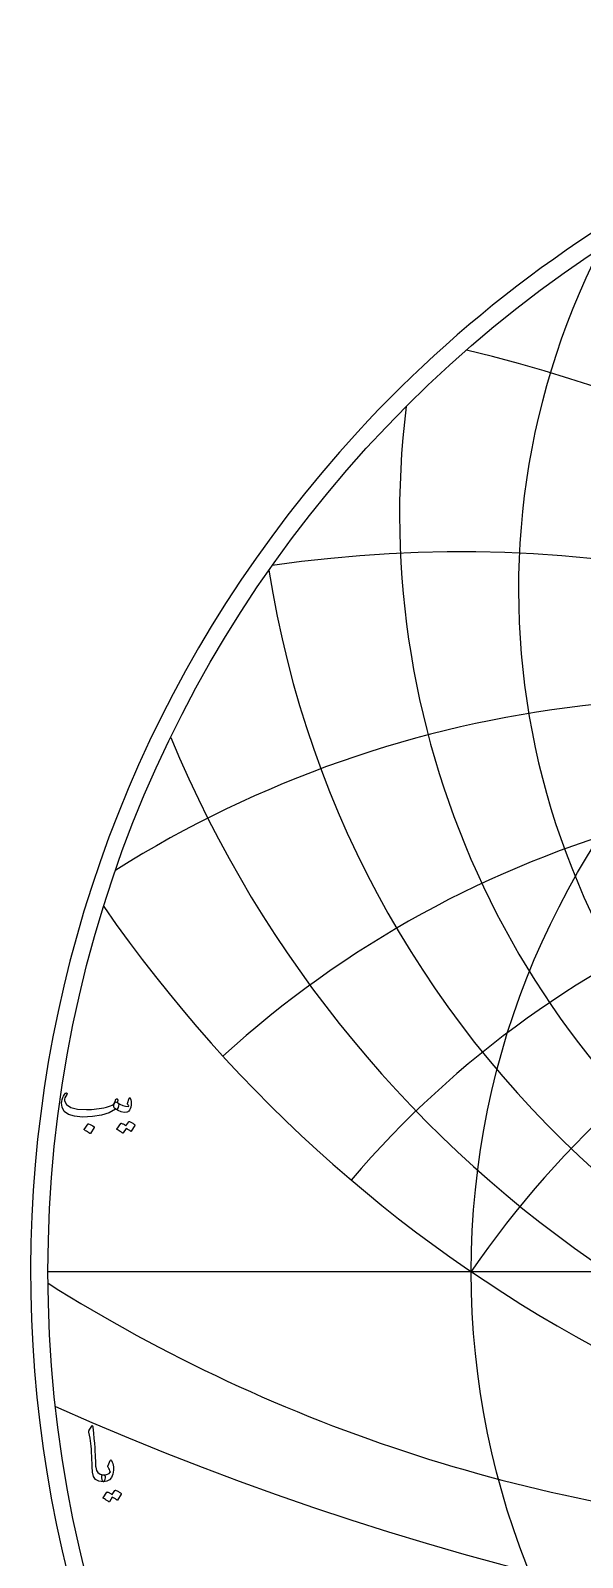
# Model space of a CAD drawing. Header units: millimetres. Extents: x -62 to 62, y -62 to 63.
# Drawn here: x -61.6 to -34.3, y -14.2 to 61.6 of the extents above; entities that cross this region are included whole.
import ezdxf

# ---------------------------------------------------------------- set-up
doc = ezdxf.new("R2010")
doc.units = ezdxf.units.MM
for name, color, linetype in [('CUT_OUTER', 1, 'Continuous'), ('ENGRAVE', 7, 'Continuous'), ('ENGRAVE_FINE', 8, 'Continuous'), ('TEXT', 5, 'Continuous')]:
    doc.layers.add(name, color=color, linetype=linetype)

msp = doc.modelspace()

# ---------------------------------------------------------------- linework, layer by layer
at = {"layer": 'CUT_OUTER'}
for centre, radius, start, end in [((-0.0002, -0.0002), 61.6124, 137.460696, 87.802279), ((-0.0008, 0.0012), 61.6111, 92.196778, 137.461198)]:
    msp.add_arc(centre, radius, start, end, dxfattribs=at)
at = {"layer": 'ENGRAVE'}
msp.add_lwpolyline([(-60.75, 0), (60.75, 0)], dxfattribs=at)
for radius in [60.75, 39.7663]:
    msp.add_circle((0, 0), radius, dxfattribs=at)
for centre, radius, start, end in [((0, 33.8275), 37.4232, 153.093423, 26.906577), ((0, 37.6139), 43.3207, 172.966193, 7.033807), ((0, 42.5406), 50.3905, 188.833037, 351.166963), ((0, 49.1191), 59.1569, 202.475566, 337.524434), ((0, -27.1606), 48.1566, 34.333333, 145.666667), ((0, -27.1606), 48.1566, 34.333333, 145.666667), ((0, 58.2224), 70.5068, 214.671368, 325.328632), ((-17.9982, 67.1703), 80.1071, 237.747702, 266.659739)]:
    msp.add_arc(centre, radius, start, end, dxfattribs=at)
at = {"layer": 'ENGRAVE_FINE'}
for centre, radius, start, end in [((-57.3908, -27.1606), 74.9184, 12.830287, 76.585484), ((-57.3908, -27.1606), 74.9184, 12.830287, 76.585484), ((-40.4082, -27.1606), 62.864, 16.394039, 98.443657), ((-40.4082, -27.1606), 62.864, 16.394039, 98.443657), ((-27.8032, -27.1606), 55.6065, 20.224948, 122.146986), ((-27.8032, -27.1606), 55.6065, 20.224948, 122.146986), ((-17.5276, -27.1606), 51.2472, 24.410561, 132.388221), ((-17.5276, -27.1606), 51.2472, 24.410561, 132.388221), ((-8.4913, -27.1606), 48.8995, 29.063608, 139.577659), ((-8.4913, -27.1606), 48.8995, 29.063608, 139.577659), ((0, 128.7811), 148.3198, 245.977512, 294.022488)]:
    msp.add_arc(centre, radius, start, end, dxfattribs=at)
at = {"layer": 'TEXT'}
for points in [[(-57.3122, 8.3962), (-57.3085, 8.3943), (-57.3051, 8.3924), (-57.3018, 8.3905), (-57.2988, 8.3886), (-57.2958, 8.3864), (-57.2926, 8.3838), (-57.2891, 8.3807), (-57.2854, 8.3771), (-57.2545, 8.3407), (-57.2423, 8.2889), (-57.2488, 8.2219), (-57.2739, 8.1395), (-57.2972, 8.0894), (-57.3209, 8.058), (-57.3451, 8.0453), (-57.3697, 8.0513), (-57.3822, 8.0573), (-57.3927, 8.06), (-57.4013, 8.0592), (-57.408, 8.0552), (-57.7223, 7.8832), (-58.0979, 7.762), (-58.5347, 7.6916), (-59.0329, 7.6719), (-59.4358, 7.7064), (-59.74, 7.7984), (-59.9455, 7.9479), (-60.0523, 8.1548), (-60.0688, 8.2525), (-60.0724, 8.3503), (-60.0631, 8.448), (-60.0408, 8.5457), (-60.0104, 8.6322), (-59.9728, 8.7114), (-59.928, 8.7835), (-59.876, 8.8484), (-59.8662, 8.8566), (-59.8559, 8.8619), (-59.8451, 8.8643), (-59.8339, 8.8638), (-59.8233, 8.8592), (-59.8147, 8.8532), (-59.808, 8.8458), (-59.8032, 8.8369), (-59.8011, 8.8283), (-59.8023, 8.8178), (-59.8068, 8.8053), (-59.8147, 8.791), (-59.8703, 8.7095), (-59.9067, 8.63), (-59.9239, 8.5524), (-59.922, 8.4767), (-59.831, 8.287), (-59.6193, 8.151), (-59.2868, 8.0686), (-58.8336, 8.0398), (-58.7092, 8.0418), (-58.585, 8.0475), (-58.4611, 8.0571), (-58.3374, 8.0705), (-58.2146, 8.0877), (-58.0935, 8.1088), (-57.9741, 8.1337), (-57.8564, 8.1625), (-57.7422, 8.195), (-57.6485, 8.2276), (-57.5755, 8.2602), (-57.523, 8.2928), (-57.5028, 8.31), (-57.4842, 8.3311), (-57.4673, 8.356), (-57.4521, 8.3847), (-57.4379, 8.4168), (-57.4239, 8.4518), (-57.4101, 8.4897), (-57.3966, 8.5304), (-57.3913, 8.5428), (-57.3831, 8.5534), (-57.3721, 8.562), (-57.3582, 8.5687), (-57.3434, 8.5723), (-57.3295, 8.5716), (-57.3166, 8.5665), (-57.3046, 8.5572), (-57.295, 8.5443), (-57.2892, 8.5285), (-57.2873, 8.5098), (-57.2892, 8.4882)], [(-57.4272, 8.0897), (-57.4689, 8.1292), (-57.4904, 8.1788), (-57.4919, 8.2384), (-57.4732, 8.3081), (-57.4327, 8.3706), (-57.3956, 8.4087), (-57.3618, 8.4223), (-57.3314, 8.4116), (-57.1877, 8.3165), (-57.044, 8.2497), (-56.9003, 8.2111), (-56.7566, 8.2008), (-56.7515, 8.2018), (-56.7479, 8.2046), (-56.7458, 8.2094), (-56.7451, 8.2161), (-56.7487, 8.2288), (-56.7594, 8.2477), (-56.7774, 8.2729), (-56.8026, 8.3043), (-56.8073, 8.3138), (-56.8102, 8.3234), (-56.8112, 8.333), (-56.8102, 8.3426), (-56.7182, 8.607), (-56.7139, 8.6171), (-56.7087, 8.6243), (-56.7024, 8.6286), (-56.6952, 8.63), (-56.6881, 8.6288), (-56.6818, 8.6252), (-56.6766, 8.6192), (-56.6723, 8.6108), (-56.6435, 8.5249), (-56.6263, 8.4394), (-56.6205, 8.3543), (-56.6263, 8.2698), (-56.6449, 8.1646), (-56.6703, 8.0791), (-56.7024, 8.0133), (-56.7412, 7.967), (-56.7707, 7.9416), (-56.7978, 7.923), (-56.8224, 7.911), (-56.8447, 7.9057), (-56.9731, 7.9028), (-57.113, 7.9325), (-57.2643, 7.9948), (-57.4272, 8.0897)], [(-58.7647, 7.3309), (-58.7599, 7.3357), (-58.7532, 7.3385), (-58.7445, 7.3395), (-58.734, 7.3385), (-58.6595, 7.3084), (-58.5893, 7.2715), (-58.5235, 7.2279), (-58.4619, 7.1776), (-58.4559, 7.1699), (-58.4533, 7.1623), (-58.454, 7.1546), (-58.4581, 7.1469), (-58.6382, 6.8557), (-58.6449, 6.8487), (-58.6535, 6.847), (-58.6641, 6.8506), (-58.6765, 6.8595), (-58.6873, 6.8672), (-58.7043, 6.8787), (-58.7275, 6.894), (-58.757, 6.9132), (-58.7932, 6.9361), (-58.8365, 6.963), (-58.8871, 6.9936), (-58.9448, 7.0281), (-58.9524, 7.0339), (-58.9563, 7.0396), (-58.9563, 7.0454), (-58.9524, 7.0511)], [(-56.7451, 7.4382), (-56.7403, 7.443), (-56.7336, 7.4458), (-56.7249, 7.4468), (-56.7144, 7.4458), (-56.6767, 7.4317), (-56.6402, 7.4161), (-56.6048, 7.3991), (-56.5707, 7.3807), (-56.5375, 7.3606), (-56.5051, 7.3385), (-56.4733, 7.3146), (-56.4423, 7.2887), (-56.4363, 7.2808), (-56.4337, 7.2724), (-56.4344, 7.2636), (-56.4385, 7.2542), (-56.6224, 6.963), (-56.6275, 6.9591), (-56.6349, 6.9591), (-56.6447, 6.963), (-56.6569, 6.9706), (-56.6653, 6.9777), (-56.679, 6.9874), (-56.6979, 6.9997), (-56.7221, 7.0147), (-56.7518, 7.0326), (-56.7872, 7.0535), (-56.8284, 7.0776), (-56.8754, 7.1048), (-57.021, 6.8787), (-57.0277, 6.8717), (-57.0363, 6.87), (-57.0469, 6.8736), (-57.0593, 6.8825), (-57.0701, 6.8902), (-57.0871, 6.9017), (-57.1103, 6.917), (-57.1398, 6.9361), (-57.176, 6.9591), (-57.2193, 6.986), (-57.2698, 7.0166), (-57.3276, 7.0511), (-57.3336, 7.0569), (-57.3362, 7.0626), (-57.3355, 7.0684), (-57.3314, 7.0741), (-57.1436, 7.3539), (-57.1388, 7.3587), (-57.1321, 7.3615), (-57.1235, 7.3625), (-57.113, 7.3615), (-57.0809, 7.3511), (-57.0497, 7.339), (-57.0196, 7.3252), (-56.9903, 7.3098), (-56.9621, 7.2929), (-56.9348, 7.2748), (-56.9084, 7.2555), (-56.883, 7.2351)], [(-58.5831, -7.6612), (-58.5757, -7.6497), (-58.5688, -7.642), (-58.5623, -7.6382), (-58.5563, -7.6382), (-58.5472, -7.6432), (-58.5391, -7.6583), (-58.5319, -7.6835), (-58.5257, -7.7187), (-58.494, -8.0049), (-58.4682, -8.2696), (-58.4481, -8.5127), (-58.4337, -8.7342), (-58.4245, -8.9237), (-58.416, -9.0935), (-58.4082, -9.2437), (-58.4011, -9.3742), (-58.395, -9.4851), (-58.3901, -9.5764), (-58.3864, -9.648), (-58.3839, -9.7), (-58.3499, -9.8557), (-58.2747, -9.9701), (-58.1582, -10.0434), (-58.0006, -10.0755), (-57.9568, -10.087), (-57.9288, -10.1139), (-57.9166, -10.156), (-57.9202, -10.2135), (-57.9381, -10.304), (-57.9575, -10.3687), (-57.9784, -10.4075), (-58.0006, -10.4204), (-58.2224, -10.3912), (-58.3858, -10.3035), (-58.4907, -10.1574), (-58.5372, -9.9529), (-58.5445, -9.8551), (-58.5511, -9.757), (-58.5569, -9.6587), (-58.5621, -9.5601), (-58.5667, -9.4613), (-58.5712, -9.3622), (-58.5754, -9.263), (-58.5793, -9.1635), (-58.5865, -8.9736), (-58.5966, -8.8027), (-58.6095, -8.6508), (-58.6253, -8.5177), (-58.644, -8.3899), (-58.6655, -8.2538), (-58.69, -8.1092), (-58.7173, -7.9563), (-58.7209, -7.9287), (-58.7202, -7.9036), (-58.7151, -7.8808), (-58.7058, -7.8605)], [(-57.7707, -9.6118), (-57.6634, -9.3742), (-57.6476, -9.3481), (-57.6308, -9.3388), (-57.6131, -9.3462), (-57.5944, -9.3704), (-57.5599, -9.4428), (-57.5331, -9.5184), (-57.5139, -9.5971), (-57.5025, -9.6789), (-57.4989, -9.7643), (-57.5034, -9.8537), (-57.5161, -9.9473), (-57.5369, -10.0449), (-57.6004, -10.2092), (-57.6989, -10.3265), (-57.8323, -10.397), (-58.0006, -10.4204), (-58.02, -10.4082), (-58.0399, -10.3716), (-58.0603, -10.3105), (-58.0811, -10.225), (-58.0871, -10.1792), (-58.0859, -10.1416), (-58.0775, -10.1122), (-58.062, -10.0909), (-58.0495, -10.0827), (-58.0351, -10.0774), (-58.0188, -10.075), (-58.0006, -10.0755), (-57.8945, -10.0722), (-57.8023, -10.0506), (-57.724, -10.0109), (-57.6596, -9.9529), (-57.6567, -9.9483), (-57.6557, -9.9424), (-57.6567, -9.9349), (-57.6596, -9.9261), (-57.6747, -9.8719), (-57.6969, -9.8169), (-57.7264, -9.7608), (-57.763, -9.7038), (-57.775, -9.6822), (-57.7803, -9.6597), (-57.7789, -9.6363), (-57.7707, -9.6118)], [(-57.4296, -10.8535), (-57.4248, -10.8487), (-57.4181, -10.8458), (-57.4095, -10.8449), (-57.399, -10.8458), (-57.3613, -10.8599), (-57.3247, -10.8755), (-57.2894, -10.8925), (-57.2553, -10.911), (-57.2221, -10.9311), (-57.1896, -10.9531), (-57.1579, -10.9771), (-57.1269, -11.0029), (-57.1209, -11.0108), (-57.1183, -11.0192), (-57.119, -11.0281), (-57.1231, -11.0374), (-57.307, -11.3287), (-57.312, -11.3325), (-57.3195, -11.3325), (-57.3293, -11.3287), (-57.3415, -11.321), (-57.3499, -11.3139), (-57.3635, -11.3042), (-57.3825, -11.2919), (-57.4066, -11.2769), (-57.4363, -11.2591), (-57.4718, -11.2381), (-57.513, -11.2141), (-57.5599, -11.1869), (-57.7056, -11.413), (-57.7123, -11.4199), (-57.7209, -11.4216), (-57.7314, -11.418), (-57.7439, -11.4092), (-57.7547, -11.4015), (-57.7717, -11.39), (-57.7949, -11.3747), (-57.8244, -11.3555), (-57.8605, -11.3325), (-57.9039, -11.3057), (-57.9544, -11.275), (-58.0121, -11.2405), (-58.0181, -11.2348), (-58.0208, -11.229), (-58.02, -11.2233), (-58.016, -11.2175), (-57.8282, -10.9378), (-57.8234, -10.933), (-57.8167, -10.9301), (-57.8081, -10.9292), (-57.7975, -10.9301), (-57.7654, -10.9405), (-57.7343, -10.9526), (-57.7041, -10.9664), (-57.6749, -10.9819), (-57.6466, -10.9987), (-57.6193, -11.0168), (-57.593, -11.0361), (-57.5676, -11.0566)]]:
    msp.add_lwpolyline(points, close=True, dxfattribs=at)

doc.saveas('drawing.dxf')
